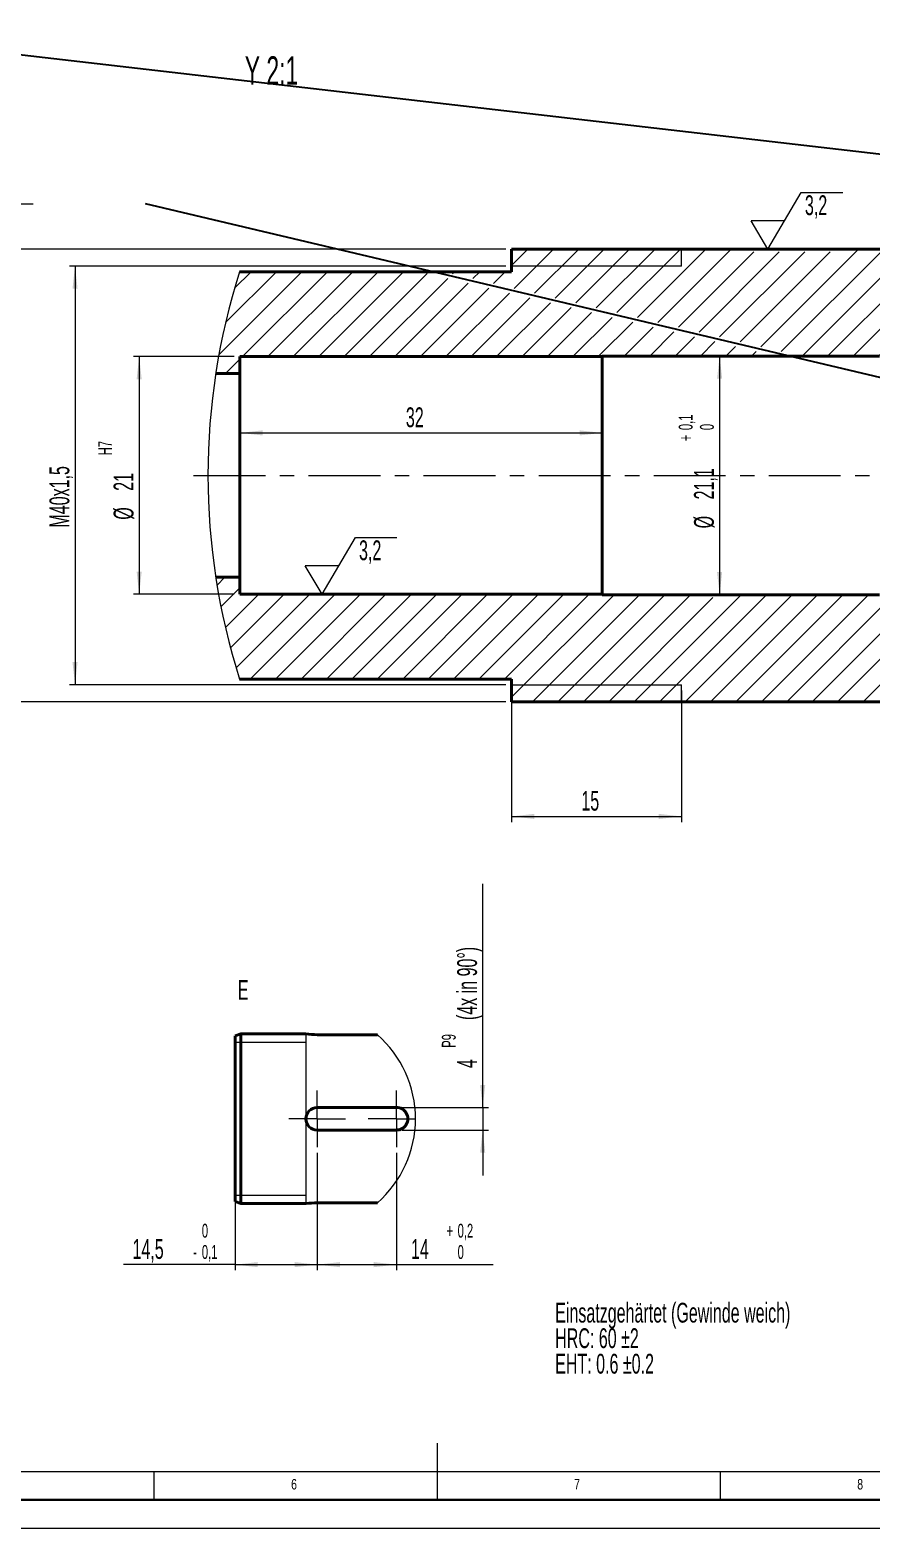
# Model space of a CAD drawing. Header units: millimetres. Extents: x 0 to 597, y 0 to 558.
# Drawn here: x 225 to 373.6, y 0 to 264.8 of the extents above; entities that cross this region are included whole.
import ezdxf

# ---------------------------------------------------------------- set-up
doc = ezdxf.new("R2010")
doc.units = ezdxf.units.MM
doc.linetypes.add('CENTERX2', pattern=[20.32, 12.7, -2.54, 2.54, -2.54])
doc.styles.add('SLDTEXTSTYLE1', font='TXT', dxfattribs={"width": 0.605})
doc.styles.add('SLDTEXTSTYLE3', font='TXT', dxfattribs={"width": 0.75})
doc.dimstyles.new('SLDDIMSTYLE13', dxfattribs={"dimtxt": 3.5, "dimasz": 4, "dimexe": 0, "dimexo": 0.0625, "dimgap": 0.875, "dimtad": 1, "dimlfac": 0.5, "dimrnd": 1e-09, "dimzin": 12, "dimdsep": 46, "dimtxsty": 'SLDTEXTSTYLE1', "dimsah": 1, "dimcen": 0.09, "dimadec": 0, "dimazin": 0, "dimtol": 1, "dimtp": 0.1, "dimtfac": 1, "dimtdec": 1, "dimtofl": 0, "dimtmove": 0, "dimatfit": 3, "dimfxl": 1, "dimfrac": 2, "dimtolj": 1, "dimarcsym": 0})
doc.dimstyles.new('SLDDIMSTYLE14', dxfattribs={"dimtxt": 3.5, "dimasz": 4, "dimexe": 0, "dimexo": 0.0625, "dimgap": 0.875, "dimtad": 1, "dimlfac": 0.5, "dimrnd": 1e-09, "dimzin": 12, "dimdsep": 46, "dimtxsty": 'SLDTEXTSTYLE1', "dimsah": 1, "dimcen": 0.09, "dimadec": 0, "dimazin": 0, "dimtfac": 1, "dimtdec": 1, "dimtofl": 0, "dimtmove": 0, "dimatfit": 3, "dimfxl": 1, "dimfrac": 2, "dimtolj": 1, "dimtzin": 12, "dimarcsym": 0})
doc.dimstyles.new('SLDDIMSTYLE18', dxfattribs={"dimtxt": 0, "dimasz": 4, "dimexe": 0, "dimexo": 0.0625, "dimgap": 0, "dimtad": 0, "dimtih": 1, "dimtoh": 1, "dimdec": 0, "dimrnd": 1e-09, "dimzin": 0, "dimdsep": 46, "dimtxsty": 'Standard', "dimblk1": 'NONE', "dimblk2": 'NONE', "dimsah": 1, "dimcen": 0.09, "dimadec": 0, "dimazin": 0, "dimtfac": 4, "dimtdec": 0, "dimtofl": 0, "dimtmove": 0, "dimatfit": 3, "dimldrblk": 'NONE', "dimfxl": 1, "dimfrac": 2, "dimtolj": 1, "dimtzin": 0, "dimarcsym": 0})
doc.dimstyles.new('SLDDIMSTYLE21', dxfattribs={"dimtxt": 3.5, "dimasz": 4, "dimexe": 0, "dimexo": 0.0625, "dimgap": 0.875, "dimtad": 1, "dimlfac": 0.5, "dimrnd": 1e-09, "dimzin": 12, "dimdsep": 46, "dimtxsty": 'SLDTEXTSTYLE1', "dimsah": 1, "dimcen": 0.09, "dimadec": 0, "dimazin": 0, "dimtfac": 1, "dimtdec": 1, "dimtofl": 0, "dimtmove": 0, "dimatfit": 3, "dimfxl": 1, "dimfrac": 2, "dimtolj": 1, "dimtzin": 12, "dimarcsym": 0})
doc.dimstyles.new('SLDDIMSTYLE22', dxfattribs={"dimtxt": 3.5, "dimasz": 4, "dimexe": 0, "dimexo": 0.0625, "dimgap": 0.875, "dimtad": 1, "dimlfac": 0.5, "dimrnd": 1e-09, "dimzin": 12, "dimdsep": 46, "dimtxsty": 'SLDTEXTSTYLE1', "dimsah": 1, "dimcen": 0.09, "dimadec": 0, "dimazin": 0, "dimtfac": 1, "dimtdec": 1, "dimtofl": 0, "dimtmove": 0, "dimatfit": 3, "dimfxl": 1, "dimfrac": 2, "dimtolj": 1, "dimtzin": 12, "dimarcsym": 0})
doc.dimstyles.new('SLDDIMSTYLE29', dxfattribs={"dimtxt": 3.5, "dimasz": 4, "dimexe": 0, "dimexo": 0.0625, "dimgap": 0.875, "dimtad": 1, "dimrnd": 1e-09, "dimzin": 12, "dimdsep": 46, "dimtxsty": 'SLDTEXTSTYLE1', "dimsah": 1, "dimcen": 0.09, "dimadec": 0, "dimazin": 0, "dimtfac": 1, "dimtdec": 1, "dimtofl": 0, "dimtmove": 0, "dimatfit": 3, "dimfxl": 1, "dimfrac": 2, "dimtolj": 1, "dimtzin": 12, "dimarcsym": 0})
doc.dimstyles.new('SLDDIMSTYLE30', dxfattribs={"dimtxt": 3.5, "dimasz": 4, "dimexe": 0, "dimexo": 0.0625, "dimgap": 0.875, "dimtad": 1, "dimrnd": 1e-09, "dimzin": 12, "dimdsep": 46, "dimtxsty": 'SLDTEXTSTYLE1', "dimsah": 1, "dimcen": 0.09, "dimadec": 0, "dimazin": 0, "dimtol": 1, "dimtm": 0.1, "dimtfac": 1, "dimtdec": 1, "dimtofl": 0, "dimtmove": 0, "dimatfit": 3, "dimfxl": 1, "dimfrac": 2, "dimtolj": 1, "dimarcsym": 0})
doc.dimstyles.new('SLDDIMSTYLE5', dxfattribs={"dimtxt": 3.5, "dimasz": 4, "dimexe": 0, "dimexo": 0.0625, "dimgap": 0.875, "dimtad": 1, "dimrnd": 1e-09, "dimzin": 12, "dimdsep": 46, "dimtxsty": 'SLDTEXTSTYLE1', "dimsah": 1, "dimcen": 0.09, "dimadec": 0, "dimazin": 0, "dimtol": 1, "dimtp": 0.2, "dimtfac": 1, "dimtdec": 1, "dimtofl": 0, "dimtmove": 0, "dimatfit": 3, "dimfxl": 1, "dimfrac": 2, "dimtolj": 1, "dimarcsym": 0})

# ---------------------------------------------------------------- blocks, each defined once
blk = doc.blocks.new('SW_NOTE_4')
at = {"color": 0, "linetype": 'Continuous', "lineweight": 0, "char_height": 3.5, "attachment_point": 1, "style": 'SLDTEXTSTYLE1'}
for s, insert in [('Einsatzgehärtet (Gewinde weich)', (0, 4.51)), ('HRC: 60 ±2', (0, 0)), ('EHT: 0.6 ±0.2', (0, -4.51))]:
    blk.add_mtext(s, dxfattribs=dict(at, insert=insert))
blk = doc.blocks.new('_NONE')
blk = doc.blocks.new('SW_HATCH_1')
at = {"color": 0, "linetype": 'Continuous', "lineweight": 0}
for p, q in [((138.6, 44.31), (173.7, 79.41)), ((143.1, 44.32), (178.19, 79.41)), ((150.04, 64.72), (164.72, 79.41)), ((150.04, 60.23), (169.21, 79.41)), ((150.62, 47.34), (182.68, 79.41)), ((151.44, 75.1), (155.74, 79.41)), ((151.44, 70.61), (160.23, 79.41)), ((155.11, 47.34), (187.17, 79.41)), ((159.6, 47.34), (190.04, 77.78)), ((164.13, 47.38), (190.04, 73.29)), ((169.38, 48.15), (190.04, 68.8)), ((174.64, 48.92), (190.04, 64.31)), ((52.04, 56.53), (54.92, 59.41)), ((52.47, 52.47), (59.41, 59.41)), ((56.1, 51.61), (63.9, 59.41)), ((59.73, 50.75), (68.39, 59.41)), ((63.36, 49.89), (72.88, 59.41)), ((66.99, 49.03), (77.37, 59.41)), ((70.63, 48.18), (81.86, 59.41)), ((74.26, 47.32), (86.35, 59.41)), ((77.89, 46.46), (90.84, 59.41)), ((81.52, 45.6), (94.83, 58.91)), ((85.15, 44.74), (99.32, 58.91)), ((88.78, 43.88), (103.81, 58.91)), ((92.41, 43.02), (108.3, 58.91)), ((96.04, 42.16), (113.29, 59.41)), ((99.67, 41.3), (117.78, 59.41)), ((103.37, 40.51), (122.27, 59.41)), ((107.86, 40.51), (126.76, 59.41)), ((112.35, 40.51), (131.25, 59.41)), ((116.84, 40.51), (135.74, 59.41)), ((138.6, 57.78), (140.23, 59.41)), ((138.6, 53.29), (144.72, 59.41)), ((138.6, 48.8), (149.21, 59.41)), ((179.9, 49.68), (190.04, 59.82)), ((122.07, 41.25), (137.6, 56.78)), ((0.34, 40.75), (15, 55.41)), ((1.52, 46.42), (10.51, 55.41)), ((3.11, 52.51), (6.02, 55.41)), ((4.49, 40.41), (19.49, 55.41)), ((8.98, 40.41), (23.98, 55.41)), ((13.47, 40.41), (28.47, 55.41)), ((17.96, 40.41), (32.96, 55.41)), ((22.45, 40.41), (37.12, 55.08)), ((26.94, 40.41), (40.75, 54.22)), ((31.43, 40.41), (44.38, 53.36)), ((41.58, 55.05), (41.94, 55.41)), ((45.21, 54.19), (46.43, 55.41)), ((48.84, 53.33), (50.92, 55.41)), ((185.15, 50.45), (190.04, 55.33)), ((35.92, 40.41), (48.01, 52.5)), ((40.41, 40.41), (51.64, 51.64)), ((44.9, 40.41), (55.27, 50.78)), ((127.33, 42.02), (137.6, 52.29)), ((49.39, 40.41), (58.9, 49.92)), ((53.88, 40.41), (62.53, 49.06)), ((58.37, 40.41), (66.16, 48.2)), ((132.59, 42.78), (137.6, 47.8)), ((62.86, 40.41), (69.79, 47.34)), ((67.35, 40.41), (73.43, 46.49)), ((71.94, 40.51), (77.06, 45.63)), ((76.43, 40.51), (80.69, 44.77)), ((80.92, 40.51), (84.32, 43.91)), ((85.41, 40.51), (87.95, 43.05)), ((1.49, 37.41), (4.04, 39.96)), ((89.98, 40.58), (91.58, 42.19)), ((94.39, 40.51), (95.21, 41.33)), ((0, 0), (1.41, 1.41)), ((0.69, -3.8), (4.04, -0.45)), ((1.49, -7.49), (7.39, -1.59)), ((2.39, -11.08), (11.88, -1.59)), ((3.38, -14.58), (16.32, -1.64)), ((5.86, -16.59), (20.81, -1.64)), ((10.35, -16.59), (25.3, -1.64)), ((14.84, -16.59), (29.79, -1.64)), ((19.33, -16.59), (34.33, -1.59)), ((23.82, -16.59), (38.82, -1.59)), ((28.31, -16.59), (43.31, -1.59)), ((32.8, -16.59), (47.8, -1.59)), ((37.29, -16.59), (52.29, -1.59)), ((41.78, -16.59), (56.78, -1.59)), ((46.27, -16.59), (61.27, -1.59)), ((50.76, -16.59), (65.76, -1.59)), ((52.04, -19.81), (70.15, -1.69)), ((55.74, -20.59), (74.64, -1.69)), ((60.23, -20.59), (79.13, -1.69)), ((64.72, -20.59), (83.62, -1.69)), ((69.21, -20.59), (87.61, -2.19)), ((73.7, -20.59), (92.6, -1.69)), ((78.19, -20.59), (97.09, -1.69)), ((82.68, -20.59), (101.58, -1.69)), ((87.17, -20.59), (106.07, -1.69)), ((91.66, -20.59), (110.56, -1.69)), ((96.15, -20.59), (115.05, -1.69)), ((100.64, -20.59), (119.22, -2.01)), ((105.13, -20.59), (123.14, -2.58)), ((109.62, -20.59), (127.06, -3.15)), ((114.11, -20.59), (130.98, -3.73)), ((118.61, -20.59), (134.9, -4.3)), ((138.6, -5.08), (138.81, -4.87)), ((123.1, -20.59), (137.6, -6.08)), ((138.6, -9.57), (142.73, -5.44)), ((138.6, -14.06), (146.65, -6.01)), ((138.6, -18.55), (150.57, -6.58)), ((141.06, -20.59), (154.49, -7.16)), ((145.55, -20.59), (158.41, -7.73)), ((127.59, -20.59), (137.6, -10.57)), ((150.04, -20.59), (162.33, -8.3)), ((150.04, -25.08), (166.25, -8.87)), ((150.04, -29.57), (170.16, -9.44)), ((151.44, -32.66), (174.08, -10.01)), ((151.44, -37.15), (178, -10.58)), ((152.49, -40.59), (181.92, -11.16)), ((156.98, -40.59), (185.84, -11.73)), ((161.47, -40.59), (189.43, -12.63)), ((132.08, -20.59), (137.6, -15.06)), ((165.96, -40.59), (190.04, -16.51)), ((136.57, -20.59), (137.6, -19.55)), ((170.45, -40.59), (190.04, -21)), ((174.94, -40.59), (190.04, -25.49)), ((179.43, -40.59), (190.04, -29.98)), ((183.92, -40.59), (190.04, -34.47)), ((188.41, -40.59), (190.04, -38.96))]:
    blk.add_line(p, q, dxfattribs=at)
blk = doc.blocks.new('*D54')
at = {"color": 7, "linetype": 'Continuous', "lineweight": 15}
blk.add_line((346.86, 207.17), (346.86, 164.97), dxfattribs=at)
for points in [[(346.86, 207.17), (346.41, 203.17), (347.31, 203.17)], [(346.86, 164.97), (347.31, 168.97), (346.41, 168.97)]]:
    blk.add_solid(points, dxfattribs=at)
at = {"color": 7, "linetype": 'Continuous', "lineweight": 15, "attachment_point": 1, "rotation": 90, "style": 'SLDTEXTSTYLE1'}
for s, insert, char_height in [('0,1', (339.64, 194.07), 2.45), ('0', (343.39, 194.07), 2.45), ('+', (339.64, 192.1), 2.45), ('21,1', (342.34, 181.82), 3.5), ('%%c', (342.34, 176.71), 3.5)]:
    blk.add_mtext(s, dxfattribs=dict(at, insert=insert, char_height=char_height))
blk = doc.blocks.new('*D55')
at = {"color": 7, "linetype": 'Continuous', "lineweight": 15}
for p, q in [((261.12, 207.07), (243.33, 207.07)), ((244.33, 207.07), (244.33, 165.07)), ((261.12, 165.07), (243.33, 165.07))]:
    blk.add_line(p, q, dxfattribs=at)
for points in [[(244.33, 207.07), (243.88, 203.07), (244.78, 203.07)], [(244.33, 165.07), (244.78, 169.07), (243.88, 169.07)]]:
    blk.add_solid(points, dxfattribs=at)
at = {"color": 7, "linetype": 'Continuous', "lineweight": 15, "attachment_point": 1, "rotation": 90, "style": 'SLDTEXTSTYLE1'}
for s, insert, char_height in [('H7', (237.11, 189.62), 2.45), ('21', (239.82, 183.34), 3.5), ('%%c', (239.82, 178.24), 3.5)]:
    blk.add_mtext(s, dxfattribs=dict(at, insert=insert, char_height=char_height))
blk = doc.blocks.new('*D56')
at = {"color": 7, "linetype": 'Continuous', "lineweight": 15}
for p, q in [((217.59, 226.07), (217.59, 234.07)), ((217.59, 234.07), (225.59, 234.07)), ((309.12, 226.07), (216.59, 226.07)), ((217.59, 226.07), (217.59, 146.07)), ((309.12, 146.07), (216.59, 146.07))]:
    blk.add_line(p, q, dxfattribs=at)
for points in [[(217.59, 226.07), (218.04, 230.07), (217.14, 230.07)], [(217.59, 226.07), (217.14, 222.07), (218.04, 222.07)], [(217.59, 146.07), (218.04, 150.07), (217.14, 150.07)]]:
    blk.add_solid(points, dxfattribs=at)
at = {"color": 7, "linetype": 'Continuous', "lineweight": 15, "attachment_point": 1, "rotation": 90, "style": 'SLDTEXTSTYLE1'}
for s, insert, char_height in [('k6', (214.43, 189.99), 2.45), ('40', (213.07, 183.71), 3.5), ('%%c', (213.07, 178.61), 3.5)]:
    blk.add_mtext(s, dxfattribs=dict(at, insert=insert, char_height=char_height))
blk = doc.blocks.new('*D57')
at = {"color": 7, "linetype": 'Continuous', "lineweight": 15}
for p, q in [((309.12, 223.07), (232, 223.07)), ((233, 223.07), (233, 149.07)), ((309.12, 149.07), (232, 149.07))]:
    blk.add_line(p, q, dxfattribs=at)
for points in [[(233, 223.07), (232.55, 219.07), (233.45, 219.07)], [(233, 149.07), (233.45, 153.07), (232.55, 153.07)]]:
    blk.add_solid(points, dxfattribs=at)
at = {"color": 7, "linetype": 'Continuous', "lineweight": 15, "insert": (228.49, 176.85), "char_height": 3.5, "attachment_point": 1, "rotation": 90, "style": 'SLDTEXTSTYLE1'}
blk.add_mtext('M40x1,5', dxfattribs=at)
blk = doc.blocks.new('*D58')
at = {"color": 7, "linetype": 'Continuous', "lineweight": 15}
for p, q in [((310.12, 148.07), (310.12, 124.79)), ((340.12, 148.07), (340.12, 124.79)), ((310.12, 125.79), (340.12, 125.79))]:
    blk.add_line(p, q, dxfattribs=at)
for points in [[(310.12, 125.79), (314.12, 125.34), (314.12, 126.24)], [(340.12, 125.79), (336.12, 126.24), (336.12, 125.34)]]:
    blk.add_solid(points, dxfattribs=at)
at = {"color": 7, "linetype": 'Continuous', "lineweight": 15, "insert": (322.44, 130.31), "char_height": 3.5, "attachment_point": 1, "style": 'SLDTEXTSTYLE1'}
blk.add_mtext('15', dxfattribs=at)
blk = doc.blocks.new('*D64')
at = {"color": 7, "linetype": 'Continuous', "lineweight": 15}
blk.add_line((262.12, 193.58), (326.12, 193.58), dxfattribs=at)
for points in [[(262.12, 193.58), (266.12, 193.13), (266.12, 194.03)], [(326.12, 193.58), (322.12, 194.03), (322.12, 193.13)]]:
    blk.add_solid(points, dxfattribs=at)
at = {"color": 7, "linetype": 'Continuous', "lineweight": 15, "insert": (291.44, 198.09), "char_height": 3.5, "attachment_point": 1, "style": 'SLDTEXTSTYLE1'}
blk.add_mtext('32', dxfattribs=at)
blk = doc.blocks.new('SW_SFSYMBOL_5')
at = {"color": 0, "linetype": 'Continuous', "lineweight": 0}
for p, q in [((-6.54, -5), (-0.65, 5)), ((-0.65, 5), (6.68, 5)), ((-6.54, -5), (-9.49, 0)), ((-3.6, 0), (-9.49, 0))]:
    blk.add_line(p, q, dxfattribs=at)
at = {"color": 0, "linetype": 'Continuous', "lineweight": 0, "insert": (0, 4.51), "char_height": 3.5, "attachment_point": 1, "style": 'SLDTEXTSTYLE1'}
blk.add_mtext('3,2', dxfattribs=at)
blk = doc.blocks.new('SW_SFSYMBOL_8')
at = {"color": 0, "linetype": 'Continuous', "lineweight": 0}
for p, q in [((-6.54, -5), (-0.65, 5)), ((-0.65, 5), (6.68, 5)), ((-6.54, -5), (-9.49, 0)), ((-3.6, 0), (-9.49, 0))]:
    blk.add_line(p, q, dxfattribs=at)
at = {"color": 0, "linetype": 'Continuous', "lineweight": 0, "insert": (0, 4.51), "char_height": 3.5, "attachment_point": 1, "style": 'SLDTEXTSTYLE1'}
blk.add_mtext('3,2', dxfattribs=at)
blk = doc.blocks.new('*D73')
at = {"color": 7, "linetype": 'Continuous', "lineweight": 15}
for p, q in [((305.01, 74.34), (305.01, 113.89)), ((290.78, 74.34), (306.01, 74.34)), ((305.01, 74.34), (305.01, 70.34)), ((290.78, 70.34), (306.01, 70.34)), ((305.01, 70.34), (305.01, 62.34))]:
    blk.add_line(p, q, dxfattribs=at)
for points in [[(305.01, 74.34), (305.46, 78.34), (304.56, 78.34)], [(305.01, 70.34), (304.56, 66.34), (305.46, 66.34)]]:
    blk.add_solid(points, dxfattribs=at)
at = {"color": 7, "linetype": 'Continuous', "lineweight": 15, "attachment_point": 1, "rotation": 90, "style": 'SLDTEXTSTYLE1'}
for s, insert, char_height in [(' (4x in 90°)', (300.5, 89.01), 3.5), ('P9', (297.79, 84.89), 2.45), ('4', (300.5, 81.29), 3.5)]:
    blk.add_mtext(s, dxfattribs=dict(at, insert=insert, char_height=char_height))
blk = doc.blocks.new('*D74')
at = {"color": 7, "linetype": 'Continuous', "lineweight": 15}
for p, q in [((275.78, 66.34), (275.78, 45.56)), ((261.28, 58.84), (261.28, 45.56)), ((261.28, 46.56), (241.56, 46.56)), ((261.28, 46.56), (275.78, 46.56))]:
    blk.add_line(p, q, dxfattribs=at)
for points in [[(261.28, 46.56), (265.28, 46.11), (265.28, 47.01)], [(275.78, 46.56), (271.78, 47.01), (271.78, 46.11)]]:
    blk.add_solid(points, dxfattribs=at)
at = {"color": 7, "linetype": 'Continuous', "lineweight": 15, "attachment_point": 1, "style": 'SLDTEXTSTYLE1'}
for s, insert, char_height in [('0', (255.4, 53.78), 2.45), ('14,5', (243.15, 51.07), 3.5), ('-', (253.86, 50.02), 2.45), ('0,1', (255.4, 50.02), 2.45)]:
    blk.add_mtext(s, dxfattribs=dict(at, insert=insert, char_height=char_height))
blk = doc.blocks.new('*D75')
at = {"color": 7, "linetype": 'Continuous', "lineweight": 15}
for p, q in [((275.78, 66.34), (275.78, 45.56)), ((289.78, 66.34), (289.78, 45.56)), ((275.78, 46.56), (289.78, 46.56)), ((289.78, 46.56), (306.85, 46.56))]:
    blk.add_line(p, q, dxfattribs=at)
for points in [[(275.78, 46.56), (279.78, 46.11), (279.78, 47.01)], [(289.78, 46.56), (285.78, 47.01), (285.78, 46.11)]]:
    blk.add_solid(points, dxfattribs=at)
at = {"color": 7, "linetype": 'Continuous', "lineweight": 15, "attachment_point": 1, "style": 'SLDTEXTSTYLE1'}
for s, insert, char_height in [('+', (298.62, 53.78), 2.45), ('0,2', (300.58, 53.78), 2.45), ('14', (292.34, 51.07), 3.5), ('0', (300.58, 50.02), 2.45)]:
    blk.add_mtext(s, dxfattribs=dict(at, insert=insert, char_height=char_height))
blk = doc.blocks.new('SW_CENTERMARKSYMBOL_3')
at = {"color": 0, "linetype": 'Continuous', "lineweight": 0}
for p, q in [((0, 3), (0, 5)), ((0, 0), (0, 3)), ((-3, 0), (-5, 0)), ((0, 0), (-3, 0)), ((0, 0), (0, -3)), ((0, 0), (3, 0)), ((3, 0), (3.37, 0)), ((0, -3), (0, -5))]:
    blk.add_line(p, q, dxfattribs=at)
blk = doc.blocks.new('SW_CENTERMARKSYMBOL_4')
at = {"color": 0, "linetype": 'Continuous', "lineweight": 0}
for p, q in [((0, 3), (0, 5)), ((0, 0), (0, 3)), ((-3, 0), (-5, 0)), ((0, 0), (-3, 0)), ((0, 0), (0, -3)), ((0, 0), (3, 0)), ((3, 0), (5, 0)), ((0, -3), (0, -5))]:
    blk.add_line(p, q, dxfattribs=at)

msp = doc.modelspace()

# ---------------------------------------------------------------- linework, layer by layer
at = {"color": 7, "linetype": 'Continuous', "lineweight": 40}
for p, q in [((310.115, 222.07069), (310.115, 226.07069)), ((408.11501, 226.07069), (310.115, 226.07069)), ((310.115, 222.07069), (262.07843, 222.07069)), ((326.115, 207.07069), (262.115, 207.07069)), ((262.115, 207.07069), (262.115, 204.07069)), ((375.08643, 207.17069), (326.115, 207.17069)), ((326.115, 207.17069), (326.115, 207.07069)), ((326.115, 207.07069), (326.115, 165.07069)), ((262.115, 204.07069), (257.8535, 204.07069)), ((262.115, 168.0707), (262.115, 204.07069)), ((257.8535, 168.0707), (262.115, 168.0707)), ((262.115, 168.0707), (262.115, 165.07069)), ((262.115, 165.07069), (326.115, 165.07069)), ((326.115, 165.07069), (326.115, 164.9707)), ((326.115, 164.9707), (375.08643, 164.9707)), ((262.07843, 150.0707), (310.115, 150.0707)), ((310.115, 146.0707), (310.115, 150.0707)), ((310.115, 146.0707), (408.11501, 146.0707)), ((262.27761, 87.34226), (261.2776, 86.97829)), ((261.2776, 57.70623), (261.2776, 86.97829)), ((273.77761, 87.34226), (262.27761, 87.34226)), ((262.27761, 87.34226), (262.27761, 57.34226)), ((275.7776, 87.20833), (286.41025, 87.20833)), ((289.7776, 74.34226), (275.7776, 74.34226)), ((275.7776, 70.34226), (289.7776, 70.34226)), ((261.2776, 57.70623), (262.27761, 57.34226)), ((262.27761, 57.34226), (273.80272, 57.34226)), ((286.41025, 57.47619), (275.7776, 57.47619))]:
    msp.add_line(p, q, dxfattribs=at)
at = {"color": 7, "linetype": 'Continuous', "lineweight": 0}
for p, q in [((340.115, 223.0707), (340.115, 226.07069)), ((340.115, 223.0707), (310.11501, 223.0707)), ((310.11501, 149.07069), (340.115, 149.07069)), ((340.115, 146.0707), (340.115, 149.07069)), ((273.7776, 85.84226), (261.2776, 85.84226)), ((273.7776, 87.34226), (273.7776, 72.34226)), ((273.7776, 72.34226), (273.7776, 57.34226)), ((261.2776, 58.84226), (273.7776, 58.84226)), ((297, 5), (297, 15)), ((10, 10), (401.8, 10)), ((247, 5), (247, 10)), ((347, 5), (347, 10)), ((0, 0), (401.8, 0))]:
    msp.add_line(p, q, dxfattribs=at)
at = {"color": 7, "linetype": 'CENTERX2', "lineweight": 0}
msp.add_line((253.94035, 186.07069), (455.92547, 186.07069), dxfattribs=at)
at = {"color": 7, "linetype": 'Continuous', "lineweight": 30}
msp.add_line((5, 5), (401.8, 5), dxfattribs=at)
at = {"color": 7, "linetype": 'Continuous', "lineweight": 0}
for centre, radius, start, end in [((374.9974, 186.07069), 118.51875, 162.3170603, 197.6829397), ((273.36766, 72.34227), 19.77647, 359.9999847, 48.7382389), ((273.36768, 72.34225), 19.77645, 311.2617301, 0.0000436)]:
    msp.add_arc(centre, radius, start, end, dxfattribs=at)
at = {"color": 7, "linetype": 'Continuous', "lineweight": 40}
for centre, radius, start, end in [((275.78637, 102.33924), 15.13091, 262.3709402, 269.9667908), ((275.7776, 72.34226), 2, 90.0000208, 269.9999792), ((289.7776, 72.34226), 2, 269.9999384, 90.0000616), ((275.7872, 42.3357), 15.14049, 90.0362972, 97.5314865)]:
    msp.add_arc(centre, radius, start, end, dxfattribs=at)

# ---------------------------------------------------------------- block references
at = {"color": 7, "linetype": 'Continuous', "lineweight": 0}
for name, p in [('SW_HATCH_1', (258.07904, 166.6596)), ('SW_SFSYMBOL_5', (361.93042, 231.07044)), ('SW_SFSYMBOL_8', (283.16643, 170.07044)), ('SW_CENTERMARKSYMBOL_4', (275.7776, 72.34226)), ('SW_CENTERMARKSYMBOL_3', (289.7776, 72.34226))]:
    msp.add_blockref(name, p, dxfattribs=at)
at = {"color": 8, "linetype": 'Continuous', "lineweight": 0}
msp.add_blockref('SW_NOTE_4', (317.81351, 35.30805), dxfattribs=at)

# ---------------------------------------------------------------- texts
at = {"color": 7, "linetype": 'Continuous', "lineweight": 0, "attachment_point": 1}
for s, insert, char_height, style in [('Y 2:1', (262.98573, 260.15068), 5, 'SLDTEXTSTYLE1'), ('E', (261.75513, 96.87199), 3.5, 'SLDTEXTSTYLE1'), ('6', (271.16667, 8.66802), 1.85208, 'SLDTEXTSTYLE3'), ('7', (321.16667, 8.66802), 1.85208, 'SLDTEXTSTYLE3'), ('8', (371.16667, 8.66802), 1.85208, 'SLDTEXTSTYLE3')]:
    msp.add_mtext(s, dxfattribs=dict(at, insert=insert, char_height=char_height, style=style))

# ---------------------------------------------------------------- dimensions: what is measured, and where the dimension line sits
at = {"color": 7, "linetype": 'Continuous', "lineweight": 15}
for base, p1, p2, text, dimstyle, picture, middle in [((217.58673, 146.07069), (310.115, 226.07069), (310.115, 146.07069), '%%c<>k6', 'SLDDIMSTYLE22', '*D56', (217.58673, 186.07069)), ((233.00299, 149.07069), (310.115, 223.07069), (310.115, 149.07069), 'M40x1,5', 'SLDDIMSTYLE14', '*D57', (233.00299, 186.07069)), ((244.32825, 165.07069), (262.115, 207.07069), (262.115, 165.07069), '%%c<>\\SH7^ ;', 'SLDDIMSTYLE21', '*D55', (244.32825, 186.07069)), ((346.85532, 164.97069), (326.115, 207.17069), (326.115, 164.97069), '%%c<>', 'SLDDIMSTYLE13', '*D54', (346.85532, 187.73052)), ((305.01264, 70.34226), (289.7776, 74.34226), (289.7776, 70.34226), '<>\\SP9^ ; (4x in 90°)', 'SLDDIMSTYLE29', '*D73', (305.01264, 96.79567))]:
    dim = msp.add_linear_dim(base=base, p1=p1, p2=p2, angle=90, text=text, dimstyle=dimstyle, dxfattribs=at)
    dim.commit()
    dim.dimension.update_dxf_attribs({"geometry": picture, "text_midpoint": middle, "dimtype": 160})
for base, p1, p2, dimstyle, picture, middle in [((326.115, 193.58133), (262.115, 207.07069), (326.115, 207.17069), 'SLDDIMSTYLE14', '*D64', (294.115, 193.58133)), ((340.115, 125.79392), (310.115, 149.07069), (340.115, 149.07069), 'SLDDIMSTYLE14', '*D58', (325.115, 125.79392)), ((275.7776, 46.55688), (261.2776, 59.84226), (275.7776, 67.34226), 'SLDDIMSTYLE30', '*D74', (251.61509, 46.55688)), ((289.7776, 46.55688), (275.7776, 67.34226), (289.7776, 67.34226), 'SLDDIMSTYLE5', '*D75', (298.80122, 46.55688))]:
    dim = msp.add_linear_dim(base=base, p1=p1, p2=p2, dimstyle=dimstyle, dxfattribs=at)
    dim.commit()
    dim.dimension.update_dxf_attribs({"geometry": picture, "text_midpoint": middle, "dimtype": 160})

# ---------------------------------------------------------------- leaders
at = {"color": 7, "linetype": 'Continuous', "lineweight": 0, "has_arrowhead": 0}
for points in [[(597.08178, 217.20615), (184.93755, 264.80644)], [(448.115, 186.07069), (245.44408, 234.07069)]]:
    msp.add_leader(points, dimstyle='SLDDIMSTYLE18', dxfattribs=at)

doc.saveas('drawing.dxf')
